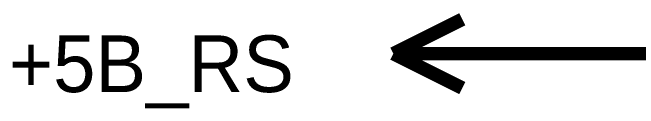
# Model space of a CAD drawing. Header units: inches. Extents: x 0 to 594, y 0 to 420.
# Drawn here: x 119.06 to 132.88, y 116.28 to 118.41 of the extents above; entities that cross this region are included whole.
import ezdxf

# ---------------------------------------------------------------- set-up
doc = ezdxf.new("R2010")
doc.units = ezdxf.units.IN
doc.layers.add('Sheet', color=255, linetype='Continuous')

msp = doc.modelspace()

# ---------------------------------------------------------------- linework, layer by layer
at = {"layer": 'Sheet'}
for points in [[(127.468, 117.498, 0.3, 0.3, 0), (128.991, 118.259, 0.3, 0.3, 0)], [(127.468, 117.498, 0.3, 0.3, 0), (128.991, 116.736, 0.3, 0.3, 0)], [(130.01, 117.498, 0.3, 0.3, 0), (127.468, 117.498, 0.3, 0.3, 0)], [(130.01, 117.498, 0.3, 0.3, 0), (137.502, 117.498, 0.3, 0.3, 0), (150.001, 117.498, 0.3, 0.3, 0)]]:
    msp.add_lwpolyline(points, format="xyseb", dxfattribs=at)

# ---------------------------------------------------------------- texts
msp.add_text('+5В_RS', height=1.2543, dxfattribs=at).set_placement((118.979, 116.647))

doc.saveas('drawing.dxf')
